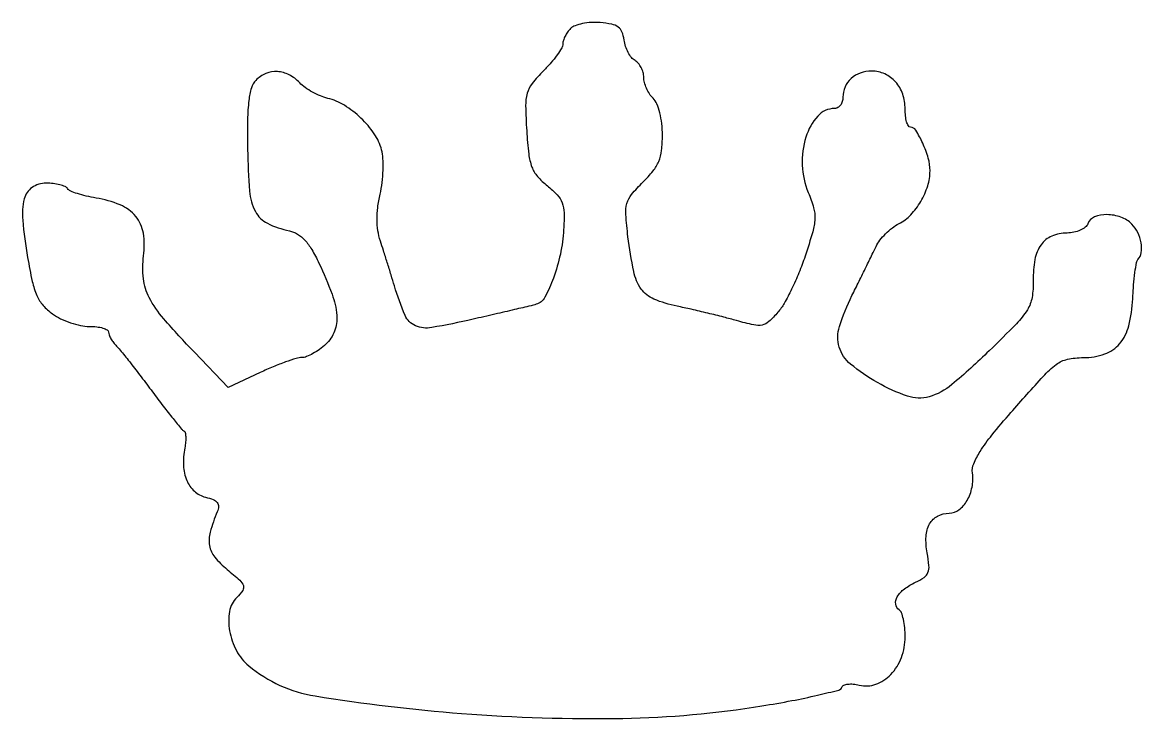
# Model space of a CAD drawing. Extents: x 0 to 180, y 0 to 112.
import ezdxf

# ---------------------------------------------------------------- set-up
doc = ezdxf.new("R2010")
doc.units = 0

msp = doc.modelspace()

# ---------------------------------------------------------------- linework, layer by layer
msp.add_lwpolyline([(88.245717, 110.845717, 0.043123), (87.768988, 110.27881, 0.036442), (87.365929, 109.60665, 0.037986), (87.088751, 108.934968, 0.079023), (87, 108.376923, -0.134865), (86.819735, 107.72076, -0.021624), (86.085225, 106.59835, -0.022578), (85.078222, 105.321672, -0.018101), (83.885873, 104.039719, 0.028887), (82.074333, 102.005827, 0.099481), (81.27571, 100.439735, 0.073201), (81.020103, 98.439861, 0.011143), (81.18668, 94.409192, 0.012845), (81.52067, 90.678099, 0.061274), (82.022909, 88.602043, 0.089149), (82.919103, 87.09873, 0.045595), (84.509843, 85.57385, -0.035093), (86.093323, 84.118398, -0.10033), (86.880605, 82.855253, -0.084546), (87.18525, 81.259783, -0.020352), (87.129279, 78.558693, -0.036781), (86.594401, 74.619156, -0.03588), (85.485747, 70.766655, -0.035306), (84.09342, 67.669791, -0.199071), (82.7184, 66.547147, -0.014123), (81.884071, 66.322114, -0.000767), (79.234276, 65.691418, -0.001195), (76.078509, 64.953365, -0.000872), (72.568496, 64.14775, -0.01247), (65.919298, 62.807307, -0.14474), (63.309088, 63.10483, -0.195172), (61.655834, 64.76165, -0.026045), (59.943658, 69.5, 0.001432), (59.402592, 71.26453, 0.000983), (58.77904, 73.263562, 0.00099), (58.17094, 75.186331, 0.002012), (57.683784, 76.695106, -0.041072), (57.2826, 78.376358, -0.03631), (57.139443, 80.172016, -0.033331), (57.255405, 82.113136, -0.024668), (57.631269, 84.231147, 0.026126), (57.956875, 86.097529, 0.021433), (58.113846, 88.115707, 0.021951), (58.096763, 89.98644, 0.052122), (57.879171, 91.359403, 0.08457), (56.699856, 93.930412, 0.052576), (54.546959, 96.466511, 0.052285), (51.892086, 98.51598, 0.079556), (49.207535, 99.63255, -0.041219), (48.040173, 100.016518, -0.027179), (46.769833, 100.637243, -0.027354), (45.592108, 101.381455, -0.046625), (44.711045, 102.140944, 0.081587), (43.007044, 103.414417, 0.106604), (41.135383, 103.925526, 0.112262), (39.292615, 103.610312, 0.098415), (37.66583, 102.522972, 0.125809), (36.953974, 101.3221, 0.041612), (36.540352, 99.298459, 0.026355), (36.338811, 96.237403, 0.00738), (36.347017, 91.440448, 0.015711), (36.669062, 84.720685, 0.098891), (37.601101, 81.435532, 0.161938), (39.511563, 79.5602, 0.06328), (43.054723, 78.351962, -0.087299), (44.359122, 77.836398, -0.069957), (45.525451, 76.873297, -0.052437), (46.640207, 75.363758, -0.02306), (47.799955, 73.164055, -0.019818), (49.905487, 68.17635, -0.068817), (50.675815, 64.76997, -0.11213), (50.322912, 62.23531, -0.115283), (48.910238, 60.131001, -0.030385), (47.919768, 59.31474, -0.030239), (46.836117, 58.623112, -0.031709), (45.817815, 58.138471, -0.093913), (45.061439, 57.990231, 0.073313), (44.164732, 57.852303, 0.0113), (42.451363, 57.2815, 0.012405), (40.447784, 56.506713, 0.010492), (38.368735, 55.591247), (33.23747, 53.202031), (27.792667, 58.851016, -0.012059), (22.860021, 64.222028, -0.058436), (20.519655, 67.628124, -0.09377), (19.585743, 70.665602, -0.061957), (19.631372, 74.327218, 0.0743), (19.587362, 77.961121, 0.132713), (18.365525, 80.665693, 0.122874), (15.864693, 82.520171, 0.058813), (11.991904, 83.617285, -0.017507), (10.407026, 83.927966, -0.022789), (8.983615, 84.328278, -0.021326), (7.853858, 84.756579, -0.154259), (7.41882, 85.131352, 0.157836), (7.023531, 85.467102, 0.036263), (6.18135, 85.744835, 0.034008), (5.118009, 85.936204, 0.027525), (3.960035, 86, 0.152135), (1.705602, 85.297793, 0.182873), (0.450154, 83.482798, 0.085087), (0.197099, 80.051967, 0.017742), (0.992022, 74.047298, 0.012661), (1.73627, 70.227313, 0.049766), (2.483729, 67.950377, 0.075012), (3.489014, 66.36944, 0.059041), (4.994001, 65.004271, 0.043365), (6.297895, 64.236614, 0.02963), (7.891252, 63.588755, 0.029931), (9.514696, 63.144524, 0.051859), (10.90437, 63, -0.028398), (12.090456, 62.93258, -0.044494), (13.090659, 62.727232, -0.055549), (13.791042, 62.429126, -0.270686), (14, 62.071429, 0.097718), (14.088282, 61.624028, 0.033381), (14.381163, 61.027455, 0.031689), (14.801003, 60.395596, 0.031628), (15.297577, 59.821429, -0.024428), (16.041851, 58.985474, -0.003212), (17.52189, 57.12567, -0.003724), (19.247746, 54.894131, -0.003112), (21.047577, 52.5, 0.003939), (22.79755, 50.180188, 0.00585), (24.369719, 48.178815, 0.00279), (25.731886, 46.505135, 0.110893), (26.104659, 46.215114, -0.235928), (26.310242, 45.954075, -0.038426), (26.394312, 45.295213, -0.035371), (26.37671, 44.441521, -0.024394), (26.241614, 43.48359, 0.05704), (26.027643, 40.633177, 0.090333), (26.558817, 38.248954, 0.110004), (27.784679, 36.526424, 0.122419), (29.582216, 35.568721, -0.033749), (30.821399, 35.167157, -0.130069), (31.465161, 34.688314, -0.185962), (31.662645, 34.060706, -0.084149), (31.462325, 33.208128, 0.031464), (30.332348, 29.970206, 0.11105), (30.21924, 27.782986, 0.129802), (31.054073, 25.951504, 0.05015), (33.044723, 23.963499, -0.010303), (35.097777, 22.216184, -0.128299), (35.661875, 21.373446, -0.239746), (35.556045, 20.599788, -0.04474), (34.608739, 19.465882, 0.154685), (33.441487, 17.21535, 0.0864), (33.44413, 14.100328, 0.079617), (34.541806, 10.917689, 0.096776), (36.531497, 8.47709, 0.134508), (47.201705, 3.629059, 0.020281), (70.73767, 0.82692, 0.023703), (96.623223, 0.036005, 0.036164), (119, 2.03621, 0.00662), (123.815315, 2.886044, 0.010397), (127.925873, 3.756672, 0.00478), (131.350938, 4.591471, 0.252476), (131.83276, 5.034294, -0.214142), (132.137946, 5.35872, -0.068315), (132.794099, 5.531599, -0.054079), (133.667034, 5.543076, -0.037768), (134.638123, 5.375977, 0.148553), (137.290571, 5.506171, 0.117129), (139.71162, 7.082663, 0.101932), (141.407645, 9.804487, 0.088753), (142, 13.115297, 0.023565), (141.929949, 14.600804, 0.030456), (141.719079, 15.949126, 0.031312), (141.414538, 17.013669, 0.170624), (141.043674, 17.473008, -0.23196), (140.481916, 18.366317, -0.161463), (140.740097, 19.550549, -0.09708), (141.879362, 20.827761, -0.055392), (143.661244, 21.891514, 0.04259), (145.040789, 22.66799, 0.149175), (145.672629, 23.454389, 0.119261), (145.833139, 24.566969, 0.022835), (145.546699, 26.602767, -0.058332), (145.363238, 29.260723, -0.114971), (145.938117, 31.28618, -0.14672), (147.221992, 32.540981, -0.121235), (149.087261, 33, 0.166595), (150.641724, 33.532716, 0.096627), (151.954183, 35.035711, 0.083254), (152.750905, 37.158527, 0.080982), (152.822559, 39.446301, -0.132402), (153.021794, 40.935792, -0.042585), (154.062931, 42.928985, -0.028981), (155.949901, 45.547533, -0.00977), (158.989008, 49.141693, -0.003395), (164.190719, 54.974755, -0.046658), (166.277799, 56.89008, -0.110689), (168.071164, 57.709915, -0.0509), (170.639216, 57.984687, 0.082146), (174.068404, 58.569105, 0.135546), (176.4747, 60.223048, 0.114593), (177.944883, 63.110318, 0.049075), (178.572921, 67.41985, -0.008907), (178.717945, 69.666759, -0.012699), (178.932782, 71.654484, -0.008672), (179.180423, 73.288552, -0.155652), (179.42077, 73.754104, 0.164403), (179.955778, 74.835288, 0.07683), (179.924554, 76.416505, 0.069857), (179.385417, 78.084697, 0.083524), (178.428571, 79.428571, 0.109967), (176.672584, 80.545071, 0.084496), (174.430051, 80.950131, 0.096509), (172.434956, 80.582309, 0.210439), (171.361626, 79.5, -0.133108), (170.938778, 78.921352, -0.063498), (170.146131, 78.437291, -0.055829), (169.125263, 78.110418, -0.049624), (168.015456, 78, 0.100332), (165.576438, 77.5056, 0.139258), (163.847169, 76.116549, 0.110829), (162.856217, 73.75019, 0.049509), (162.595437, 70.365031, -0.047671), (162.395822, 67.64355, -0.098274), (161.63822, 65.657396, -0.053513), (159.885152, 63.432087, -0.006659), (155.515749, 59.080926, -0.017183), (149.5071, 53.642498, -0.106518), (145.855388, 51.69928, -0.152824), (142.371207, 51.791667, -0.047504), (137.54328, 53.975238, -0.041047), (133.221092, 56.943211, -0.151682), (131.411793, 59.669292, -0.148779), (131.44654, 62.973501, -0.038999), (133.453278, 67.941876, 0.000737), (134.593428, 70.241095, 0.000728), (135.731588, 72.553299, 0.000714), (136.722411, 74.58092, 0.002807), (137.324482, 75.835314, -0.054964), (137.934921, 76.827178, -0.031675), (138.865754, 77.878163, -0.031301), (139.947098, 78.826651, -0.045083), (141.019953, 79.510318, 0.08319), (142.915274, 80.931055, 0.057826), (144.529258, 83.071731, 0.057165), (145.628183, 85.557172, 0.075668), (146, 88, 0.07039), (145.715541, 90.010591, 0.035767), (144.831715, 92.412449, 0.030783), (143.729997, 94.499777, 0.261636), (142.839485, 95, -0.277218), (142.51573, 95.194444, -0.052529), (142.246599, 95.860268, -0.042709), (142.060901, 96.806422, -0.027116), (142, 97.928571, 0.081982), (141.606097, 100.314787, 0.099603), (140.470777, 102.27149, 0.106395), (138.73657, 103.547927, 0.106023), (136.628571, 104, 0.082546), (134.793291, 103.694932, 0.102218), (133.304502, 102.816286, 0.107888), (132.340613, 101.463151, 0.101348), (132, 99.8, -0.073091), (131.898914, 99.112188, -0.087694), (131.604903, 98.52875, -0.100538), (131.167902, 98.138718, -0.132839), (130.654988, 98, 0.215641), (127.956364, 96.779373, 0.104911), (126.06336, 93.412423, 0.085808), (125.463699, 88.893598, 0.089366), (126.433882, 84.504, -0.028639), (127.295657, 82.056255, -0.083033), (127.501989, 80.278853, -0.05857), (127.152194, 78.205321, -0.009281), (125.920052, 74.259756, -0.016999), (124.942168, 71.623849, -0.015648), (123.762231, 68.98544, -0.015869), (122.562442, 66.700781, -0.048805), (121.558983, 65.273676, -0.029616), (120.094687, 63.762309, -0.136315), (119.018422, 63.214192, -0.105282), (117.670791, 63.227276, -0.014204), (114.911693, 63.925633, 0.00641), (112.852333, 64.48117, 0.003374), (110.280749, 65.121178, 0.003356), (107.63788, 65.741272, 0.005163), (105.341922, 66.238859, -0.047017), (101.633296, 67.374139, -0.142421), (99.591108, 69.00529, -0.103872), (98.384665, 71.80485, -0.0189), (97.467697, 77.412244, -0.012877), (97.114692, 80.982809, -0.085412), (97.288578, 82.758438, -0.107089), (98.037924, 84.19291, -0.025486), (99.876654, 86.183666, 0.030191), (101.489049, 87.962643, 0.07053), (102.403194, 89.504658, 0.069726), (102.858566, 91.251037, 0.028969), (103, 93.690086, 0.027635), (102.895376, 95.581601, 0.034096), (102.581566, 97.319163, 0.038024), (102.105118, 98.743254, 0.096934), (101.5, 99.642857, -0.053454), (100.925762, 100.355016, -0.038516), (100.440625, 101.254154, -0.039113), (100.10896, 102.192913, -0.06545), (100, 103.021738, 0.066689), (99.895767, 103.799758, 0.054145), (99.587635, 104.583607, 0.055851), (99.133416, 105.255706, 0.086989), (98.596205, 105.70031, -0.096931), (98.032931, 106.185511, -0.044738), (97.503078, 106.999466, -0.042044), (97.082494, 107.984353, -0.045519), (96.846205, 109, 0.060687), (96.503674, 110.293687, 0.141618), (95.893958, 111.076993, 0.108579), (94.843332, 111.535749, 0.027807), (92.995717, 111.795717, 0.0347), (91.562812, 111.816947, 0.035725), (90.154887, 111.638637, 0.038167), (88.965483, 111.304726, 0.109284)], format="xyb", close=True)

doc.saveas('drawing.dxf')
